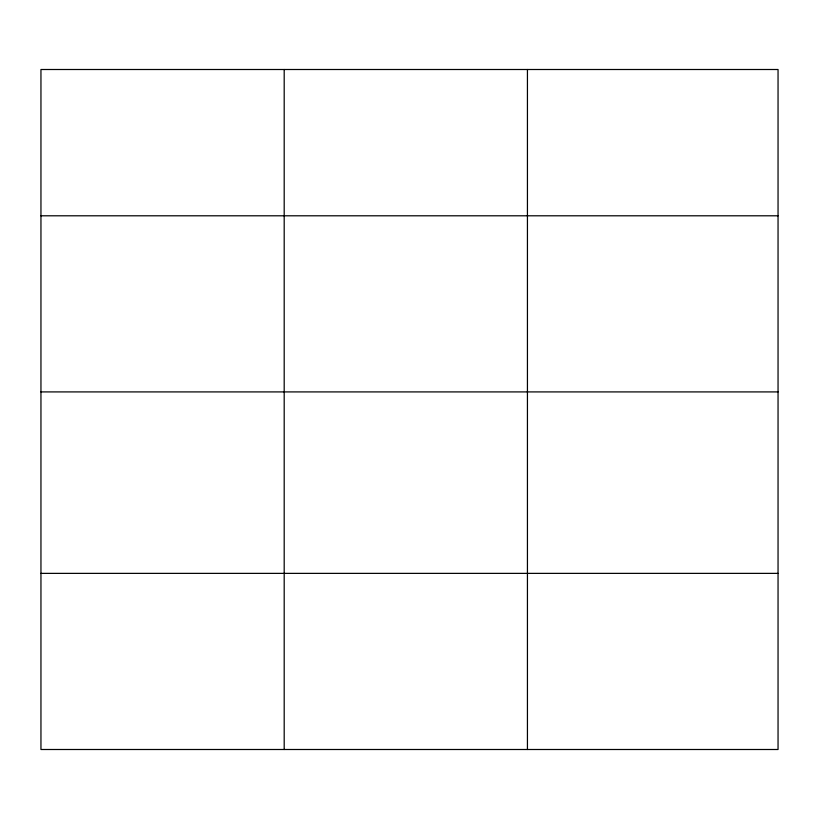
<?xml version="1.0" encoding="UTF-8"?>
<svg xmlns="http://www.w3.org/2000/svg" width="819" height="819" viewBox="0 0 819 819"><rect width="100%" height="100%" fill="white"/><g stroke="black" fill="none" stroke-linecap="round" stroke-linejoin="round"><path stroke-width="1.23" d="M778.05 391.912L778.05 69.502L40.95 69.502L40.95 749.498L778.05 749.498L778.05 391.912L40.95 391.912M40.95 215.796L778.05 215.796M40.95 573.372L778.05 573.372M527.436 69.502L527.436 749.498M284.193 69.502L284.193 749.498"/></g></svg>
